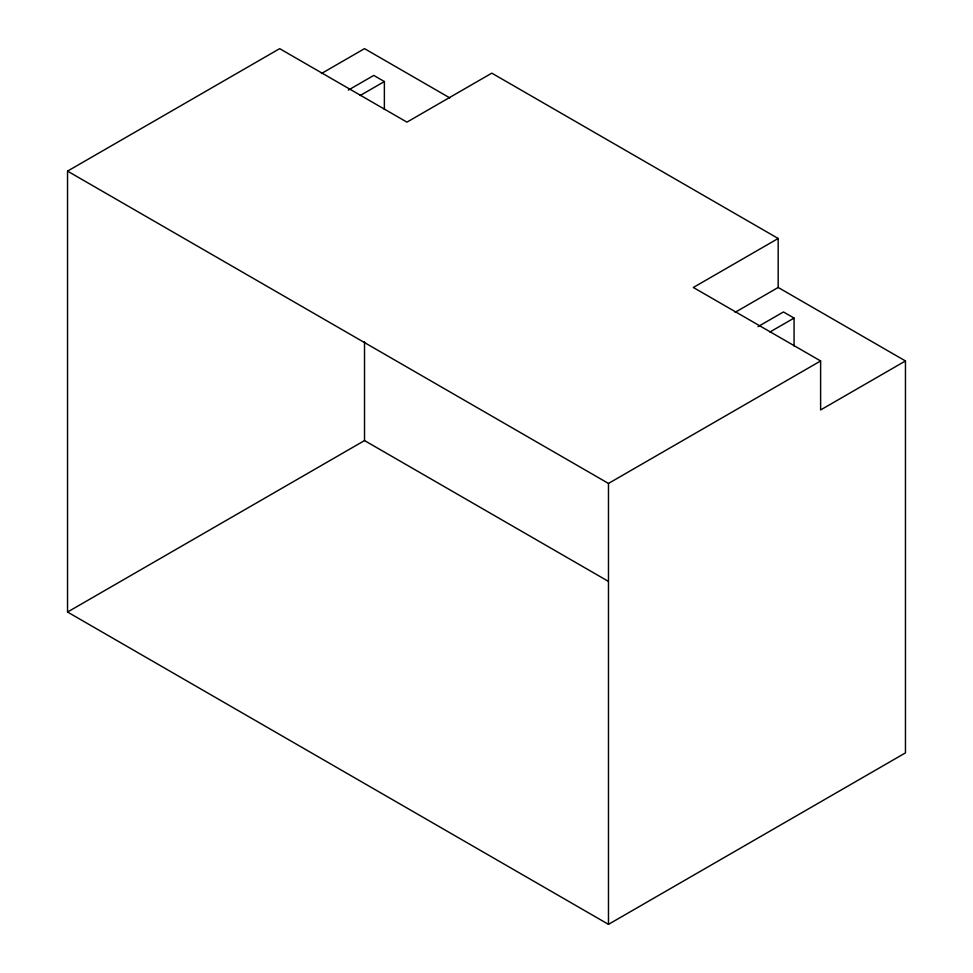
<?xml version="1.0" encoding="UTF-8"?>
<svg xmlns="http://www.w3.org/2000/svg" width="973" height="973" viewBox="0 0 973 973"><rect width="100%" height="100%" fill="white"/><g stroke="black" fill="none" stroke-linecap="round" stroke-linejoin="round"><path stroke-width="1.46" d="M67.538 171.126L279.665 48.65L406.945 122.136L491.803 73.145L778.181 238.482L778.181 287.473L905.462 360.959L905.462 752.883L608.478 924.35L67.538 612.041L67.538 171.126L608.478 483.435L820.616 360.959L820.616 409.949L905.462 360.959M321.443 73.522L364.522 48.65L449.818 97.896M348.31 90.124L373.766 75.42L384.371 81.55L384.371 109.475M360.192 95.512L384.371 81.55M67.538 612.041L364.522 440.574L608.016 581.149M778.181 238.482L693.335 287.473L820.616 360.959M735.101 312.345L778.181 287.473M757.991 326.648L783.447 311.956L794.065 318.074L794.065 345.999M769.874 332.036L794.065 318.074M608.478 483.435L608.478 924.35M364.522 341.839L364.522 440.574"/></g></svg>
